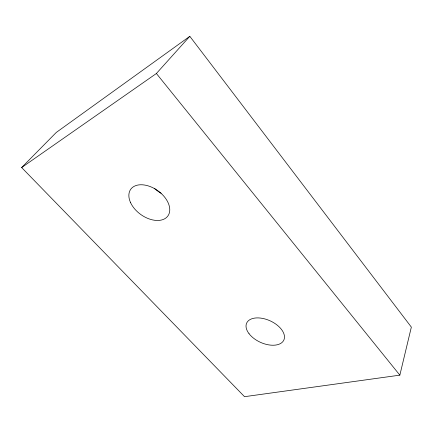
<?xml version="1.0" encoding="UTF-8"?>
<svg xmlns="http://www.w3.org/2000/svg" width="433" height="433" viewBox="0 0 433 433"><rect width="100%" height="100%" fill="white"/><g stroke="black" fill="none" stroke-linecap="round" stroke-linejoin="round"><path stroke-width="0.65" d="M399.843 375.151L411.35 327.11L189.811 36.318L56.274 132.444L21.65 167.544L244.531 396.682L399.843 375.151L156.394 73.502L189.811 36.318M21.65 167.544L156.394 73.502M161.114 193.242A21.986 14.825 36.3 0 1 154.586 188.523M130.474 202.417A22.873 14.641 35.6 0 0 165.633 218.183A22.873 14.641 35.6 0 0 151.821 187.245A22.873 14.641 35.6 0 0 130.474 202.417M249.045 333.697A20.438 11.788 24.5 0 0 282.327 342.194A20.438 11.788 24.5 0 0 264.422 318.812A20.438 11.788 24.5 0 0 249.045 333.697"/></g></svg>
